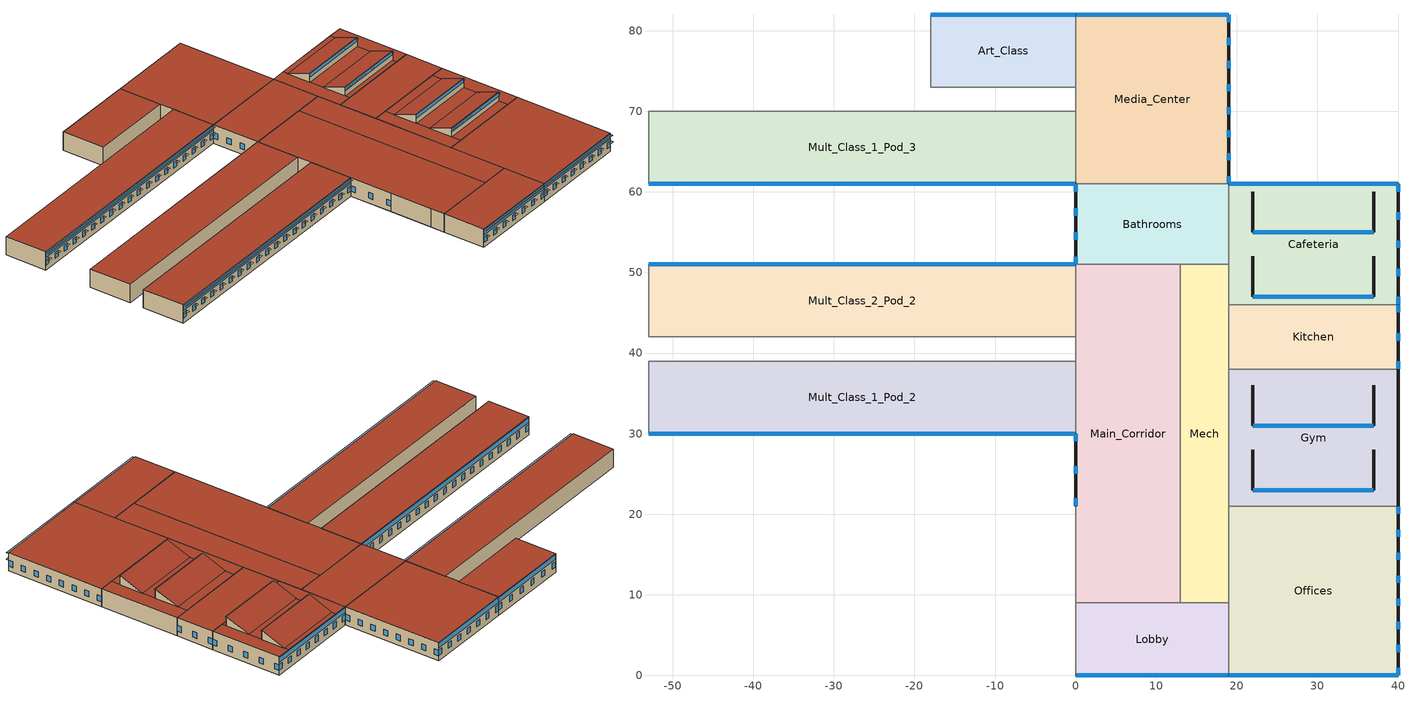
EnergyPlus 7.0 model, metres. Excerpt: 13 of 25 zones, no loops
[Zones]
Mult_Class_1_Pod_2
 floor ground (Unheated - 8in Slab with Carpet_NR_Ext-slab): -53,39 0,39 0,30 -53,30 z0
 wall outside (Mass_R-13.3 ci_Ext-wall): -53,30 0,30 z0:4
 wall to Main_Corridor (Standard_Int-Wall): 0,30 0,39 z0:4
 wall to Corridor_Pod_2 (Standard_Int-Wall): 0,39 -53,39 z0:4
 wall to Corner_Class_1_Pod_2 (Standard_Int-Wall): -53,39 -53,30 z0:4
 window (std_window_UValue_3.237_SHGC_0.390_VT_0.495): -52.95,30 -52.04,30 / -50.06,30 -49.15,30 / -47.17,30 -46.26,30 / -44.29,30 -43.37,30 / -41.4,30 -40.48,30 / -38.51,30 -37.6,30 / -35.62,30 -34.71,30 / -32.73,30 -31.82,30 / -29.85,30 -28.93,30 / -26.96,30 -26.04,30 / -24.07,30 -23.15,30 / -21.18,30 -20.27,30 / -18.29,30 -17.38,30 / -15.4,30 -14.49,30 / -12.52,30 -11.6,30 / -9.63,30 -8.71,30 / -6.74,30 -5.83,30 / -3.85,30 -2.94,30 / -0.96,30 -0.05,30 z1.1:2.32
 window (daylight_window_UValue_3.237_SHGC_0.390_VT_0.495): -52.95,30 -0.05,30 z2.8:3.8
 roof outside (IEAD_R-30 ci_Roof): -53,30 0,30 0,39 -53,39 z4
Mult_Class_2_Pod_2
 floor ground (Unheated - 8in Slab with Carpet_NR_Ext-slab): -53,51 0,51 0,42 -53,42 z0
 wall outside (Mass_R-13.3 ci_Ext-wall): 0,51 -53,51 z0:4
 wall to Corridor_Pod_2 (Standard_Int-Wall): -53,42 0,42 z0:4
 wall to Main_Corridor (Standard_Int-Wall): 0,42 0,51 z0:4
 wall to Corner_Class_2_Pod_2 (Standard_Int-Wall): -53,51 -53,42 z0:4
 window (std_window_UValue_3.237_SHGC_0.490_VT_0.622): -0.05,51 -0.96,51 / -2.94,51 -3.85,51 / -5.83,51 -6.74,51 / -8.71,51 -9.63,51 / -11.6,51 -12.52,51 / -14.49,51 -15.4,51 / -17.38,51 -18.29,51 / -20.27,51 -21.18,51 / -23.15,51 -24.07,51 / -26.04,51 -26.96,51 / -28.93,51 -29.85,51 / -31.82,51 -32.73,51 / -34.71,51 -35.62,51 / -37.6,51 -38.51,51 / -40.48,51 -41.4,51 / -43.37,51 -44.29,51 / -46.26,51 -47.17,51 / -49.15,51 -50.06,51 / -52.04,51 -52.95,51 z1.1:2.32
 window (daylight_window_UValue_3.237_SHGC_0.490_VT_0.622): -0.05,51 -52.95,51 z2.8:3.8
 roof outside (IEAD_R-30 ci_Roof): -53,42 0,42 0,51 -53,51 z4
Mult_Class_1_Pod_3
 floor ground (Unheated - 8in Slab with Carpet_NR_Ext-slab): -53,70 0,70 0,61 -53,61 z0
 wall outside (Mass_R-13.3 ci_Ext-wall): -53,61 0,61 z0:4
 wall to Media_Center (Standard_Int-Wall): 0,61 0,70 z0:4
 wall to Corridor_Pod_3 (Standard_Int-Wall): 0,70 -53,70 z0:4
 wall to Corner_Class_1_Pod_3 (Standard_Int-Wall): -53,70 -53,61 z0:4
 window (std_window_UValue_3.237_SHGC_0.390_VT_0.495): -52.95,61 -52.04,61 / -50.06,61 -49.15,61 / -47.17,61 -46.26,61 / -44.29,61 -43.37,61 / -41.4,61 -40.48,61 / -38.51,61 -37.6,61 / -35.62,61 -34.71,61 / -32.73,61 -31.82,61 / -29.85,61 -28.93,61 / -26.96,61 -26.04,61 / -24.07,61 -23.15,61 / -21.18,61 -20.27,61 / -18.29,61 -17.38,61 / -15.4,61 -14.49,61 / -12.52,61 -11.6,61 / -9.63,61 -8.71,61 / -6.74,61 -5.83,61 / -3.85,61 -2.94,61 / -0.96,61 -0.05,61 z1.1:2.32
 window (daylight_window_UValue_3.237_SHGC_0.390_VT_0.495): -52.95,61 -0.05,61 z2.8:3.8
 roof outside (IEAD_R-30 ci_Roof): -53,61 0,61 0,70 -53,70 z4
Art_Class
 floor ground (Unheated - 8in Slab with Carpet_NR_Ext-slab): -18,82 0,82 0,73 -18,73 z0
 wall outside (Mass_R-13.3 ci_Ext-wall): 0,82 -18,82 z0:4
 wall to Corridor_Pod_3 (Standard_Int-Wall): -18,73 0,73 z0:4
 wall to Media_Center (Standard_Int-Wall): 0,73 0,82 z0:4
 wall to Mult_Class_2_Pod_3 (Standard_Int-Wall): -18,82 -18,73 z0:4
 window (std_window_UValue_3.237_SHGC_0.490_VT_0.622): -0.05,82 -0.96,82 / -3.45,82 -4.36,82 / -6.84,82 -7.76,82 / -10.24,82 -11.16,82 / -13.64,82 -14.55,82 / -17.04,82 -17.95,82 z1.1:2.32
 window (daylight_window_UValue_3.237_SHGC_0.490_VT_0.622): -0.05,82 -17.95,82 z2.79:3.8
 roof outside (IEAD_R-30 ci_Roof): -18,73 0,73 0,82 -18,82 z4
Main_Corridor
 floor ground (Unheated - 8in Slab with Carpet_NR_Ext-slab): 0,51 13,51 13,9 0,9 z0
 wall outside (Mass_R-13.3 ci_Ext-wall): 0,30 0,21 z0:4
 wall to Lobby (Standard_Int-Wall): 0,9 13,9 z0:4
 wall to Mech (Standard_Int-Wall): 13,9 13,51 z0:4
 wall to Bathrooms (Standard_Int-Wall): 13,51 0,51 z0:4
 wall to Corridor_Pod_2 (Standard_Int-Wall): 0,42 0,39 z0:4
 wall to Mult_Class_2_Pod_1 (Standard_Int-Wall): 0,21 0,12 z0:4
 wall to Corridor_Pod_1 (Standard_Int-Wall): 0,12 0,9 z0:4
 window (std_window_UValue_3.237_SHGC_0.390_VT_0.495_west): 0,29.95 0,29.04 / 0,25.96 0,25.04 / 0,21.96 0,21.05 z1.1:2.32
 roof outside (IEAD_R-30 ci_Roof): 0,9 13,9 13,51 0,51 z4
Lobby
 floor ground (Unheated - 8in Slab with Carpet_NR_Ext-slab): 0,9 19,9 19,0 0,0 z0
 wall outside (Mass_R-13.3 ci_Ext-wall): 0,0 19,0 z0:4
 wall to Offices (Standard_Int-Wall): 19,0 19,9 z0:4
 wall to Mech (Standard_Int-Wall): 19,9 13,9 z0:4
 wall to Mult_Class_1_Pod_1 (Standard_Int-Wall): 0,9 0,0 z0:4
 window (std_window_UValue_3.237_SHGC_0.390_VT_0.495): 0.05,0 0.96,0 / 3.05,0 3.96,0 / 6.05,0 6.96,0 / 9.04,0 9.96,0 / 12.04,0 12.95,0 / 15.04,0 15.95,0 / 18.04,0 18.95,0 z1.1:2.32
 window (daylight_window_UValue_3.237_SHGC_0.390_VT_0.495): 0.05,0 18.95,0 z2.79:3.8
 roof outside (IEAD_R-30 ci_Roof): 0,0 19,0 19,9 0,9 z4
Mech
 floor ground (Unheated - 8in Slab with Carpet_NR_Ext-slab): 13,51 19,51 19,9 13,9 z0
 wall to Offices (Standard_Int-Wall): 19,9 19,21 z0:4
 wall to Gym (Standard_Int-Wall): 19,21 19,38 z0:4
 wall to Kitchen (Standard_Int-Wall): 19,38 19,46 z0:4
 wall to Cafeteria (Standard_Int-Wall): 19,46 19,51 z0:4
 wall to Bathrooms (Standard_Int-Wall): 19,51 13,51 z0:4
 roof outside (IEAD_R-30 ci_Roof): 13,9 19,9 19,51 13,51 z4
Bathrooms
 floor ground (Unheated - 8in Slab with Carpet_NR_Ext-slab): 0,61 19,61 19,51 0,51 z0
 wall outside (Mass_R-13.3 ci_Ext-wall): 0,61 0,51 z0:4
 wall to Cafeteria (Standard_Int-Wall): 19,51 19,61 z0:4
 wall to Media_Center (Standard_Int-Wall): 19,61 0,61 z0:4
 window (std_window_UValue_3.237_SHGC_0.390_VT_0.495_west): 0,60.95 0,60.04 / 0,57.95 0,57.04 / 0,54.96 0,54.05 / 0,51.96 0,51.05 z1.1:2.32
 roof outside (IEAD_R-30 ci_Roof): 0,51 19,51 19,61 0,61 z4
Offices
 floor ground (Unheated - 8in Slab with Carpet_NR_Ext-slab): 19,21 40,21 40,0 19,0 z0
 wall outside (Mass_R-13.3 ci_Ext-wall): 19,0 40,0 40,21 z0:4
 wall to Gym (Standard_Int-Wall): 40,21 19,21 z0:4
 window (std_window_UValue_3.237_SHGC_0.390_VT_0.495): 19.05,0 19.96,0 / 21.91,0 22.82,0 / 24.76,0 25.67,0 / 27.62,0 28.53,0 / 30.47,0 31.38,0 / 33.33,0 34.24,0 / 36.18,0 37.09,0 / 39.04,0 39.95,0 z1.1:2.32
 window (daylight_window_UValue_3.237_SHGC_0.390_VT_0.495): 19.05,0 39.95,0 z2.8:3.8
 window (std_window_UValue_3.237_SHGC_0.390_VT_0.495_east): 40,0.05 40,0.96 / 40,2.91 40,3.82 / 40,5.76 40,6.67 / 40,8.62 40,9.53 / 40,11.47 40,12.38 / 40,14.33 40,15.24 / 40,17.18 40,18.09 / 40,20.04 40,20.95 z1.1:2.32
 roof outside (IEAD_R-30 ci_Roof): 19,0 40,0 40,21 19,21 z4
Media_Center
 floor ground (Unheated - 8in Slab with Carpet_NR_Ext-slab): 0,82 19,82 19,61 0,61 z0
 wall outside (Mass_R-13.3 ci_Ext-wall): 19,61 19,82 0,82 z0:4
 wall to Corridor_Pod_3 (Standard_Int-Wall): 0,73 0,70 z0:4
 window (std_window_UValue_3.237_SHGC_0.390_VT_0.495_east): 19,61.05 19,61.96 / 19,63.91 19,64.82 / 19,66.76 19,67.67 / 19,69.62 19,70.53 / 19,72.47 19,73.38 / 19,75.33 19,76.24 / 19,78.18 19,79.09 / 19,81.04 19,81.95 z1.1:2.32
 window (std_window_UValue_3.237_SHGC_0.490_VT_0.622): 18.95,82 18.04,82 / 15.95,82 15.04,82 / 12.95,82 12.04,82 / 9.96,82 9.04,82 / 6.96,82 6.05,82 / 3.96,82 3.05,82 / 0.96,82 0.05,82 z1.1:2.32
 window (daylight_window_UValue_3.237_SHGC_0.490_VT_0.622): 18.95,82 0.05,82 z2.79:3.8
 roof outside (IEAD_R-30 ci_Roof): 0,61 19,61 19,82 0,82 z4
Gym
 floor ground (Unheated - 8in Slab with Carpet_NR_Ext-slab): 19,38 40,38 40,21 19,21 z0
 wall outside (Mass_R-13.3 ci_Ext-wall): 40,21 40,38 z0:4; 22,23 37,23 / 22,31 37,31 z4:6; 37,23,6 37,23,4 37,28,4; 22,28,4 22,23,4 22,23,6; 37,31,6 37,31,4 37,36,4; 22,36,4 22,31,4 22,31,6
 wall to Kitchen (Standard_Int-Wall): 40,38 19,38 z0:4
 window (std_window_UValue_3.237_SHGC_0.390_VT_0.495): 22.05,23 36.95,23 / 22.05,31 36.95,31 z5.1:5.8
 roof outside (IEAD_R-30 ci_Roof): 37,38 37,21 40,21 40,38 z4; 19,38 19,21 22,21 22,38 z4; 22,23 22,21 37,21 37,23 z4; 22,31 22,28 37,28 37,31 z4; 22,38 22,36 37,36 37,38 z4; 37,23,6 37,28,4 22,28,4 22,23,6; 37,31,6 37,36,4 22,36,4 22,31,6
Kitchen
 floor ground (Unheated - 8in Slab with Carpet_NR_Ext-slab): 19,46 40,46 40,38 19,38 z0
 wall outside (Mass_R-13.3 ci_Ext-wall): 40,38 40,46 z0:4
 wall to Cafeteria (Standard_Int-Wall): 40,46 19,46 z0:4
 window (std_window_UValue_3.237_SHGC_0.390_VT_0.495_east): 40,38.05 40,38.96 / 40,41.54 40,42.46 / 40,45.04 40,45.95 z1.1:2.32
 roof outside (IEAD_R-30 ci_Roof): 19,38 40,38 40,46 19,46 z4
Cafeteria
 floor ground (Unheated - 8in Slab with Carpet_NR_Ext-slab): 19,61 40,61 40,46 19,46 z0
 wall outside (Mass_R-13.3 ci_Ext-wall): 40,46 40,61 19,61 z0:4; 22,47 37,47 / 22,55 37,55 z4:6; 37,47,6 37,47,4 37,52,4; 22,52,4 22,47,4 22,47,6; 37,55,6 37,55,4 37,60,4; 22,60,4 22,55,4 22,55,6
 window (std_window_UValue_3.237_SHGC_0.390_VT_0.495_east): 40,46.05 40,46.96 / 40,49.55 40,50.46 / 40,53.04 40,53.96 / 40,56.54 40,57.45 / 40,60.04 40,60.95 z1.1:2.32
 window (std_window_UValue_3.237_SHGC_0.490_VT_0.622): 39.95,61 39.04,61 / 37.09,61 36.18,61 / 34.24,61 33.33,61 / 31.38,61 30.47,61 / 28.53,61 27.62,61 / 25.67,61 24.76,61 / 22.82,61 21.91,61 / 19.96,61 19.05,61 z1.1:2.32
 window (daylight_window_UValue_3.237_SHGC_0.490_VT_0.622): 39.95,61 19.05,61 z2.8:3.8
 window (std_window_UValue_3.237_SHGC_0.390_VT_0.495): 22.05,47 36.95,47 / 22.05,55 36.95,55 z5.1:5.8
 roof outside (IEAD_R-30 ci_Roof): 37,61 37,46 40,46 40,61 z4; 19,61 19,46 22,46 22,61 z4; 22,47 22,46 37,46 37,47 z4; 22,55 22,52 37,52 37,55 z4; 22,61 22,60 37,60 37,61 z4; 37,47,6 37,52,4 22,52,4 22,47,6; 37,55,6 37,60,4 22,60,4 22,55,6
shading: -52.95,29.39 -52.95,30 -52.04,30 -52.04,29.39 z2.32; -50.06,29.39 -50.06,30 -49.15,30 -49.15,29.39 z2.32; -47.17,29.39 -47.17,30 -46.26,30 -46.26,29.39 z2.32; -44.29,29.39 -44.29,30 -43.37,30 -43.37,29.39 z2.32; -41.4,29.39 -41.4,30 -40.48,30 -40.48,29.39 z2.32; -38.51,29.39 -38.51,30 -37.6,30 -37.6,29.39 z2.32; -35.62,29.39 -35.62,30 -34.71,30 -34.71,29.39 z2.32; -32.73,29.39 -32.73,30 -31.82,30 -31.82,29.39 z2.32; -29.85,29.39 -29.85,30 -28.93,30 -28.93,29.39 z2.32; -26.96,29.39 -26.96,30 -26.04,30 -26.04,29.39 z2.32; -24.07,29.39 -24.07,30 -23.15,30 -23.15,29.39 z2.32; -21.18,29.39 -21.18,30 -20.27,30 -20.27,29.39 z2.32; -18.29,29.39 -18.29,30 -17.38,30 -17.38,29.39 z2.32; -15.4,29.39 -15.4,30 -14.49,30 -14.49,29.39 z2.32; -12.52,29.39 -12.52,30 -11.6,30 -11.6,29.39 z2.32; -9.63,29.39 -9.63,30 -8.71,30 -8.71,29.39 z2.32; -6.74,29.39 -6.74,30 -5.83,30 -5.83,29.39 z2.32; -3.85,29.39 -3.85,30 -2.94,30 -2.94,29.39 z2.32; -0.96,29.39 -0.96,30 -0.05,30 -0.05,29.39 z2.32; -52.95,29.5 -52.95,30 -0.05,30 -0.05,29.5 z3.8; -52.95,60.39 -52.95,61 -52.04,61 -52.04,60.39 z2.32; -50.06,60.39 -50.06,61 -49.15,61 -49.15,60.39 z2.32; -47.17,60.39 -47.17,61 -46.26,61 -46.26,60.39 z2.32; -44.29,60.39 -44.29,61 -43.37,61 -43.37,60.39 z2.32; -41.4,60.39 -41.4,61 -40.48,61 -40.48,60.39 z2.32; -38.51,60.39 -38.51,61 -37.6,61 -37.6,60.39 z2.32; -35.62,60.39 -35.62,61 -34.71,61 -34.71,60.39 z2.32; -32.73,60.39 -32.73,61 -31.82,61 -31.82,60.39 z2.32; -29.85,60.39 -29.85,61 -28.93,61 -28.93,60.39 z2.32; -26.96,60.39 -26.96,61 -26.04,61 -26.04,60.39 z2.32; -24.07,60.39 -24.07,61 -23.15,61 -23.15,60.39 z2.32; -21.18,60.39 -21.18,61 -20.27,61 -20.27,60.39 z2.32; -18.29,60.39 -18.29,61 -17.38,61 -17.38,60.39 z2.32; -15.4,60.39 -15.4,61 -14.49,61 -14.49,60.39 z2.32; -12.52,60.39 -12.52,61 -11.6,61 -11.6,60.39 z2.32; -9.63,60.39 -9.63,61 -8.71,61 -8.71,60.39 z2.32; -6.74,60.39 -6.74,61 -5.83,61 -5.83,60.39 z2.32; -3.85,60.39 -3.85,61 -2.94,61 -2.94,60.39 z2.32; -0.96,60.39 -0.96,61 -0.05,61 -0.05,60.39 z2.32; -52.95,60.5 -52.95,61 -0.05,61 -0.05,60.5 z3.8; 0.05,-0.61 0.05,0 0.96,0 0.96,-0.61 z2.32; 3.05,-0.61 3.05,0 3.96,0 3.96,-0.61 z2.32; 6.05,-0.61 6.05,0 6.96,0 6.96,-0.61 z2.32; 9.04,-0.61 9.04,0 9.96,0 9.96,-0.61 z2.32; 12.04,-0.61 12.04,0 12.95,0 12.95,-0.61 z2.32; 15.04,-0.61 15.04,0 15.95,0 15.95,-0.61 z2.32; 18.04,-0.61 18.04,0 18.95,0 18.95,-0.61 z2.32; 0.05,-0.5 0.05,0 18.95,0 18.95,-0.5 z3.8; 19.05,-0.61 19.05,0 19.96,0 19.96,-0.61 z2.32; 21.91,-0.61 21.91,0 22.82,0 22.82,-0.61 z2.32; 24.76,-0.61 24.76,0 25.67,0 25.67,-0.61 z2.32; 27.62,-0.61 27.62,0 28.53,0 28.53,-0.61 z2.32; 30.47,-0.61 30.47,0 31.38,0 31.38,-0.61 z2.32; 33.33,-0.61 33.33,0 34.24,0 34.24,-0.61 z2.32; 36.18,-0.61 36.18,0 37.09,0 37.09,-0.61 z2.32; 39.04,-0.61 39.04,0 39.95,0 39.95,-0.61 z2.32; 19.05,-0.5 19.05,0 39.95,0 39.95,-0.5 z3.8; 22.05,22.65 22.05,23 36.95,23 36.95,22.65 z5.8; 22.05,30.65 22.05,31 36.95,31 36.95,30.65 z5.8; 22.05,46.65 22.05,47 36.95,47 36.95,46.65 z5.8; 22.05,54.65 22.05,55 36.95,55 36.95,54.65 z5.8
[Building]
Primary School Low-Energy Heat Pump: North Axis=0; Terrain=City; Loads Convergence Tolerance Value=0.04; Temperature Convergence Tolerance Value=0.2; Solar Distribution=FullExterior; Maximum Number of Warmup Days=25; Minimum Number of Warmup Days=6
[Site:Location]
USA WA-SEATTLE: Latitude {deg}=47.45; Longitude {deg}=-122.3; Time Zone {hr}=-8; Elevation {m}=122
[Site:GroundTemperature:BuildingSurface]
19.744, 19.735, 19.741, 19.771, 19.825, 20.04, 20.738, 21.085, 20.449, 19.986, 19.848, 19.775
[Site:WaterMainsTemperature]
Calculation Method=CORRELATION; Annual Average Outdoor Air Temperature {C}=10.86; Maximum Difference In Monthly Average Outdoor Air Temperatures {deltaC}=13.5
[SizingPeriod:DesignDay] Barometric Pressure {Pa}=99868; Rain {0-no,1-yes}=0; Snow on ground {0-no,1-yes}=0; Day of Month=21; Daylight Savings Time Indicator=0; Humidity Indicating Type=WetBulb
Name | Maximum Dry-Bulb Temperature {C} | Daily Temp Range {C} | Humidity Indicating Conditions at Maximum Dry-Bulb | Wind Speed {m/s} design conditions vs. traditional 6.71 m/s (15 mph) | Wind Direction {Degrees; N=0, S=180} | Clearness {0.0 to 1.1} | Month | Day Type | Wind Speed {m/s} design conditions vs. traditional 3.35 m/s (7mph)
SEATTLE Ann Htg 99.6% Condns DB | -4.5 | 0 | -4.5 | 4.2 | 20 | 0 | 12 | WinterDesignDay
SEATTLE Ann Clg .4% Condns DB=>MWB | 29.4 | 10.1 | 18.4 |  | 0 | 1 | 8 | SummerDesignDay | 4.3
SEATTLE Ann Clg .4% Condns WB=>MDB | 28 | 10.1 | 19.2 |  | 0 | 1 | 8 | SummerDesignDay | 4.3
[WindowMaterial:SimpleGlazingSystem] U-Factor=1.931
Name | Solar Heat Gain Coefficient | Visible Transmittance
SOUTH | 0.75 | 0.75
EAST; WEST | 0.4 | 0.4
NORTH | 0.62 | 0.62
[Material] Thermal Absorptance=0.9
Name | Roughness | Thickness | Conductivity | Density | Specific Heat | Solar Absorptance | Visible Absorptance | Thickness {m} | Conductivity {W/m-K} | Density {kg/m3} | Specific Heat {J/kg-K}
Roof Membrane | VeryRough | 0.0095 | 0.16 | 1121.29 | 1460 | 0.7 | 0.7
Roof Insulation [32] | MediumRough | 0.2571 | 0.049 | 265 | 836.8 | 0.7 | 0.7
Metal Decking | MediumSmooth | 0.0015 | 45.006 | 7680 | 418.4 | 0.7 | 0.3
GP01 1/2 GYPSUM | Smooth | 0.0127 | 0.16 | 800 | 1090 | 0.7 | 0.5
1IN Stucco | Smooth | 0.0253 | 0.6918 | 1858 | 837 | 0.92 | 0.92
8IN Concrete HW | MediumRough | 0.2033 | 1.7296 | 2243 | 837 | 0.65 | 0.65
Wall Insulation [61] | MediumRough | 0.0785 | 0.0432 | 91 | 837 | 0.5 | 0.5
1/2IN Gypsum | Smooth | 0.0127 | 0.16 | 784.9 | 830 | 0.92 | 0.92
MAT-CC05 8 HW CONCRETE | Rough | 0.2032 | 1.311 | 2240 | 836.8 | 0.7 | 0.7
Std Wood 6inch | MediumSmooth |  |  |  |  | 0.7 | 0.7 | 0.15 | 0.12 | 540 | 1210
[Material:NoMass]
CP02 CARPET PAD: Roughness=VeryRough; Thermal Resistance {(m2-K)/W}=0.2165; Thermal Absorptance=0.9; Solar Absorptance=0.7; Visible Absorptance=0.8
[Construction]
std_window_UValue_3.237_SHGC_0.390_VT_0.495; daylight_window_UValue_3.237_SHGC_0.390_VT_0.495: SOUTH
std_window_UValue_3.237_SHGC_0.390_VT_0.495_east: EAST
std_window_UValue_3.237_SHGC_0.490_VT_0.622; daylight_window_UValue_3.237_SHGC_0.490_VT_0.622: NORTH
std_window_UValue_3.237_SHGC_0.390_VT_0.495_west: WEST
IEAD_R-30 ci_Roof: Roof Membrane, Roof Insulation [32], Metal Decking
Standard_Int-Wall: GP01 1/2 GYPSUM, GP01 1/2 GYPSUM
Mass_R-13.3 ci_Ext-wall: 1IN Stucco, 8IN Concrete HW, Wall Insulation [61], 1/2IN Gypsum
Unheated - 8in Slab with Carpet_NR_Ext-slab: MAT-CC05 8 HW CONCRETE, CP02 CARPET PAD
InteriorFurnishings: Std Wood 6inch
[Zone] Type=1; Multiplier=1; Floor Area {m2}=AutoCalculate; Part of Total Floor Area=Yes
Name | Ceiling Height {m} | Volume {m3}
Mult_Class_1_Pod_2; Mult_Class_2_Pod_2; Mult_Class_1_Pod_3 | 4 | 1908
Art_Class | 4 | 648
Main_Corridor | 4 | 2184
Lobby | 4 | 684
Mech | 4 | 1008
Bathrooms | 4 | 760
Offices | 4 | 1764
Media_Center | 4 | 1596
Gym | 4.5 | 1578
Kitchen | 4 | 672
Cafeteria | 4.5 | 1410
[InternalMass] Construction=InteriorFurnishings
Name | Zone | Surface Area
Mult_Class_1_Pod_2 Internal Mass | Mult_Class_1_Pod_2 | 954
Mult_Class_2_Pod_2 Internal Mass | Mult_Class_2_Pod_2 | 954
Mult_Class_1_Pod_3 Internal Mass | Mult_Class_1_Pod_3 | 954
Art_Class Internal Mass | Art_Class | 324
Main_Corridor Internal Mass | Main_Corridor | 1092
Lobby Internal Mass | Lobby | 342
Mech Internal Mass | Mech | 504
Bathrooms Internal Mass | Bathrooms | 380
Offices Internal Mass | Offices | 882
Media_Center Internal Mass | Media_Center | 798
Gym Internal Mass | Gym | 714
Kitchen Internal Mass | Kitchen | 336
Cafeteria Internal Mass | Cafeteria | 630
[ZoneInfiltration:DesignFlowRate] Design Volume Flow Rate Calculation Method=Flow/ExteriorWallArea; Flow per Exterior Surface Area {m3/s/m2}=0.000302; Constant Term Coefficient=1; Temperature Term Coefficient=0; Velocity Term Coefficient=0; Velocity Squared Term Coefficient=0
Name | Zone | Schedule
Mult_Class_1_Pod_2_Infiltration | Mult_Class_1_Pod_2 | INFIL_SCH
Mult_Class_2_Pod_2_Infiltration | Mult_Class_2_Pod_2 | INFIL_SCH
Mult_Class_1_Pod_3_Infiltration | Mult_Class_1_Pod_3 | INFIL_SCH
Art_Class_Infiltration | Art_Class | INFIL_SCH
Main_Corridor_Infiltration | Main_Corridor | INFIL_SCH
Lobby_Infiltration | Lobby | INFIL_SCH
Bathrooms_Infiltration | Bathrooms | INFIL_SCH
Offices_Infiltration | Offices | INFIL_SCH
Media_Center_Infiltration | Media_Center | INFIL_SCH
Gym_Infiltration | Gym | Gym_Infil_Sch
Kitchen_Infiltration | Kitchen | INFIL_SCH
Cafeteria_Infiltration | Cafeteria | INFIL_SCH
[People] Number of People Calculation Method=People; Fraction Radiant=0.3; User Specified Sensible Fraction=AUTOCALCULATE; Activity Level Schedule=ACTIVITY_SCH; Carbon Dioxide Generation Rate {m3/s-W}=3.82E-8; Enable ASHRAE 55 Comfort Warnings=No; MRT Calculation=ZoneAveraged; Work Efficiency Schedule=WORK_EFF_SCH; Clothing Schedule=CLOTHING_SCH; Air Velocity Schedule=AIR_VELO_SCH; Thermal Comfort Report=FANGER
Name | Zone | Schedule | Number of People
Mult_Class_1_Pod_2 People | Mult_Class_1_Pod_2 | Bldg_Occ_Sch | 166.95
Mult_Class_2_Pod_2 People | Mult_Class_2_Pod_2 | Bldg_Occ_Sch | 166.95
Mult_Class_1_Pod_3 People | Mult_Class_1_Pod_3 | Bldg_Occ_Sch | 166.95
Art_Class People | Art_Class | Bldg_Occ_Sch | 32.4
Offices People | Offices | Off_Occ_Sch | 22.05
Media_Center People | Media_Center | Lib_Occ_Sch | 99.75
Gym People | Gym | Gym_Occ_Sch | 357
Cafeteria People | Cafeteria | Cafe_Occ_Sch | 315
[Lights] Design Level Calculation Method=LightingLevel; Return Air Fraction=0; Fraction Radiant=0.37; Fraction Visible=0.2; Fraction Replaceable=1; Return Air Fraction is Calculated from Plenum Temperature=No
Name | Zone | Schedule | Design Level {W}
Mult_Class_1_Pod_2_Lights | Mult_Class_1_Pod_2 | Mult_Class_1_Pod_2_South_Class | 4106.97
Mult_Class_2_Pod_2_Lights | Mult_Class_2_Pod_2 | Mult_Class_2_Pod_2_North_Class | 4106.97
Mult_Class_1_Pod_3_Lights | Mult_Class_1_Pod_3 | Mult_Class_1_Pod_3_South_Class | 4106.97
Art_Class_Lights | Art_Class | Art_Class_North_Class | 1394.82
Main_Corridor_Lights | Main_Corridor | Bldg_Light_Sch | 2353.26
Lobby_Lights | Lobby | Bldg_Light_Sch | 1287.63
Mech_Lights | Mech | Bldg_Light_Sch | 1086.12
Bathrooms_Lights | Bathrooms | Bldg_Light_Sch | 1022.2
Offices_Lights | Offices | Offices_Office | 2848.86
Media_Center_Lights | Media_Center | Bldg_Light_Sch | 3435.39
Gym_Lights | Gym | Gym_Gym | 3841.32
Kitchen_Lights | Kitchen | Bldg_Light_Sch | 1446.48
Cafeteria_Lights | Cafeteria | Cafeteria_Cafe | 2371.95
[ElectricEquipment] Design Level Calculation Method=EquipmentLevel
Name | Zone | Schedule | Design Level {W} | Fraction Latent | Fraction Radiant | Fraction Lost
Mult_Class_1_Pod_2_PlugMisc_Equip | Mult_Class_1_Pod_2 | Bldg_Equip_Sch | 4312.08 | 0 | 0.5 | 0
Mult_Class_2_Pod_2_PlugMisc_Equip | Mult_Class_2_Pod_2 | Bldg_Equip_Sch | 4312.08 | 0 | 0.5 | 0
Mult_Class_1_Pod_3_PlugMisc_Equip | Mult_Class_1_Pod_3 | Bldg_Equip_Sch | 4312.08 | 0 | 0.5 | 0
Art_Class_PlugMisc_Equip | Art_Class | Art_Class_Kiln_Sch | 6591.78 | 0 | 0.5 | 0
Offices_PlugMisc_Equip | Offices | Bldg_Equip_Sch | 1424.43 | 0 | 0.5 | 0
Media_Center_PlugMisc_Equip | Media_Center | Bldg_Equip_Sch | 1288.77 | 0 | 0.5 | 0
Kitchen_PlugMisc_Equip | Kitchen | Kit_Elec_Equip_Sch | 25678.8 | 0.25 | 0.3 | 0.2
Cafeteria_PlugMisc_Equip | Cafeteria | Bldg_Equip_Sch | 1017.45 | 0 | 0.5 | 0
[Sizing:Zone]
Gym: Zone Cooling Design Supply Air Temperature {C}=14; Zone Heating Design Supply Air Temperature {C}=40; Zone Cooling Design Supply Air Humidity Ratio {kg-H20/kg-air}=0.0085; Zone Heating Design Supply Air Humidity Ratio {kg-H20/kg-air}=0.008; Design Specification Outdoor Air Object=Gym OA Design Spec; Cooling Design Air Flow Method {Flow/Zone | DesignDay | DesignDayWithLimit}=DesignDay; Cooling Minimum Air Flow Fraction=0; Heating Design Air Flow Method {Flow/Zone | DesignDay}=DesignDay; Heating Design Air Flow Rate=0; Design Zone Air Distribution Effectiveness in Cooling Mode=1; Design Zone Air Distribution Effectiveness in Heating Mode=1
[DesignSpecification:OutdoorAir]
Gym OA Design Spec: Outdoor Air Method=Flow/Zone; Outdoor Air Flow Per Person {m3/s-person}=0; Outdoor Air Flow Per Zone Floor Area {m3/s-m2}=0; Outdoor Air Flow Per Zone {m3/s}=1.372665; Outdoor Air Flow Air Changes per Hour {1/hr}=0
[ZoneControl:Thermostat]
Gym Thermostat: Zone=Gym; Control Type Schedule=Dual Zone Control Type Sched; Control 1=Gym DualSPSched
[ThermostatSetpoint:DualSetpoint]
Gym DualSPSched: Heating Setpoint Temperature Schedule=Gym_HtgSetP_Sch; Cooling Setpoint Temperature Schedule=Gym_ClgSetP_Sch
[GasEquipment]
Kitchen_GasMisc_Equip: Zone=Kitchen; Schedule=Kit_Gas_Equip_Sch; Design Level Calculation Method=EquipmentLevel; Design Level {W}=28114.8; Fraction Latent=0.1; Fraction Radiant=0.2; Fraction Lost=0.7; Carbon Dioxide Generation Rate {m3/s-W}=3.96E-8
[GroundHeatExchanger:Vertical]
CondenserLoop Ground Source Heat Exchanger: Maximum Flow Rate {m3/s}=0.0346; Number of Bore Holes=100; Bore Hole Length {m}=91.44; Bore Hole Radius {m}=0.1524; Ground Thermal Conductivity {W/m-K}=1.731; Ground Thermal Heat Capacity {J/m3-K}=2.16e+06; Ground Temperature {C}=10.6; Design Flow Rate {m3/s}=0.0346; Grout Thermal Conductivity {W/m-K}=0.7443; Pipe Thermal Conductivity {W/m-K}=0.3895; Pipe Out Diameter {m}=0.03675; U-Tube Distance {m}=0.0189; Pipe Thickness {m}=0.005; Maximum Length of Simulation=1; G-Function Reference Ratio=0.00167; Number of Data Pairs of the G Function=76; G-Function Ln(T/Ts) Value 1=-15.1673; G-Function G Value 1=-2.01617; G-Function Ln(T/Ts) Value 2=-15.0312; G-Function G Value 2=-1.97863; G-Function Ln(T/Ts) Value 3=-14.8951; G-Function G Value 3=-1.93849; G-Function Ln(T/Ts) Value 4=-14.7591; G-Function G Value 4=-1.89552; G-Function Ln(T/Ts) Value 5=-14.623; G-Function G Value 5=-1.84949; G-Function Ln(T/Ts) Value 6=-14.4869; G-Function G Value 6=-1.80024; G-Function Ln(T/Ts) Value 7=-14.3509; G-Function G Value 7=-1.74763; G-Function Ln(T/Ts) Value 8=-14.2148; G-Function G Value 8=-1.69151; G-Function Ln(T/Ts) Value 9=-14.0787; G-Function G Value 9=-1.63179; G-Function Ln(T/Ts) Value 10=-13.9427; G-Function G Value 10=-1.5684; G-Function Ln(T/Ts) Value 11=-13.8066; G-Function G Value 11=-1.50129; G-Function Ln(T/Ts) Value 12=-13.6705; G-Function G Value 12=-1.43042; G-Function Ln(T/Ts) Value 13=-13.5345; G-Function G Value 13=-1.35581; G-Function Ln(T/Ts) Value 14=-13.3984; G-Function G Value 14=-1.27749; G-Function Ln(T/Ts) Value 15=-13.2623; G-Function G Value 15=-1.19552; G-Function Ln(T/Ts) Value 16=-13.1263; G-Function G Value 16=-1.10999; G-Function Ln(T/Ts) Value 17=-12.9902; G-Function G Value 17=-1.02103; G-Function Ln(T/Ts) Value 18=-12.8541; G-Function G Value 18=-0.928782; G-Function Ln(T/Ts) Value 19=-12.7181; G-Function G Value 19=-0.833431; G-Function Ln(T/Ts) Value 20=-12.582; G-Function G Value 20=-0.735192; G-Function Ln(T/Ts) Value 21=-12.4459; G-Function G Value 21=-0.634321; G-Function Ln(T/Ts) Value 22=-12.3099; G-Function G Value 22=-0.531109; G-Function Ln(T/Ts) Value 23=-12.1738; G-Function G Value 23=-0.425889; G-Function Ln(T/Ts) Value 24=-12.0377; G-Function G Value 24=-0.319033; G-Function Ln(T/Ts) Value 25=-11.9017; G-Function G Value 25=-0.210948; G-Function Ln(T/Ts) Value 26=-11.7656; G-Function G Value 26=-0.102069; G-Function Ln(T/Ts) Value 27=-11.6295; G-Function G Value 27=0.00715032; G-Function Ln(T/Ts) Value 28=-11.4935; G-Function G Value 28=0.116253; G-Function Ln(T/Ts) Value 29=-11.3574; G-Function G Value 29=0.224791; G-Function Ln(T/Ts) Value 30=-11.2213; G-Function G Value 30=0.332344; G-Function Ln(T/Ts) Value 31=-11.0853; G-Function G Value 31=0.438531; G-Function Ln(T/Ts) Value 32=-10.9492; G-Function G Value 32=0.543027; G-Function Ln(T/Ts) Value 33=-10.8131; G-Function G Value 33=0.645568; G-Function Ln(T/Ts) Value 34=-10.6771; G-Function G Value 34=0.745956; G-Function Ln(T/Ts) Value 35=-10.541; G-Function G Value 35=0.844066; G-Function Ln(T/Ts) Value 36=-10.4049; G-Function G Value 36=0.939837; G-Function Ln(T/Ts) Value 37=-10.2689; G-Function G Value 37=1.03327; G-Function Ln(T/Ts) Value 38=-10.1328; G-Function G Value 38=1.12441; G-Function Ln(T/Ts) Value 39=-9.99674; G-Function G Value 39=1.21335; G-Function Ln(T/Ts) Value 40=-9.86067; G-Function G Value 40=1.30022; G-Function Ln(T/Ts) Value 41=-9.7246; G-Function G Value 41=1.38515; G-Function Ln(T/Ts) Value 42=-9.58854; G-Function G Value 42=1.46829; G-Function Ln(T/Ts) Value 43=-9.45247; G-Function G Value 43=1.5498; G-Function Ln(T/Ts) Value 44=-9.3164; G-Function G Value 44=1.62984; G-Function Ln(T/Ts) Value 45=-9.18033; G-Function G Value 45=1.70854; G-Function Ln(T/Ts) Value 46=-9.04427; G-Function G Value 46=1.78606; G-Function Ln(T/Ts) Value 47=-8.9082; G-Function G Value 47=1.8625; G-Function Ln(T/Ts) Value 48=-8.77213; G-Function G Value 48=1.938; G-Function Ln(T/Ts) Value 49=-8.63607; G-Function G Value 49=2.01266; G-Function Ln(T/Ts) Value 50=-8.5; G-Function G Value 50=2.16817; G-Function Ln(T/Ts) Value 51=-7.8; G-Function G Value 51=2.46868; G-Function Ln(T/Ts) Value 52=-7.2; G-Function G Value 52=2.76562; G-Function Ln(T/Ts) Value 53=-6.5; G-Function G Value 53=3.1243; G-Function Ln(T/Ts) Value 54=-5.9; G-Function G Value 54=3.50156; G-Function Ln(T/Ts) Value 55=-5.2; G-Function G Value 55=4.20265; G-Function Ln(T/Ts) Value 56=-4.5; G-Function G Value 56=5.4858; G-Function Ln(T/Ts) Value 57=-3.963; G-Function G Value 57=7.00518; G-Function Ln(T/Ts) Value 58=-3.27; G-Function G Value 58=10.4208; G-Function Ln(T/Ts) Value 59=-2.864; G-Function G Value 59=13.328; G-Function Ln(T/Ts) Value 60=-2.577; G-Function G Value 60=15.8654; G-Function Ln(T/Ts) Value 61=-2.171; G-Function G Value 61=20.1372; G-Function Ln(T/Ts) Value 62=-1.884; G-Function G Value 62=23.6566; G-Function Ln(T/Ts) Value 63=-1.191; G-Function G Value 63=33.2879; G-Function Ln(T/Ts) Value 64=-0.497; G-Function G Value 64=43.6788; G-Function Ln(T/Ts) Value 65=-0.274; G-Function G Value 65=46.7331; G-Function Ln(T/Ts) Value 66=-0.051; G-Function G Value 66=49.6254; G-Function Ln(T/Ts) Value 67=0.196; G-Function G Value 67=52.4199; G-Function Ln(T/Ts) Value 68=0.419; G-Function G Value 68=54.64; G-Function Ln(T/Ts) Value 69=0.642; G-Function G Value 69=56.5531; G-Function Ln(T/Ts) Value 70=0.873; G-Function G Value 70=58.22; G-Function Ln(T/Ts) Value 71=1.112; G-Function G Value 71=59.6211; G-Function Ln(T/Ts) Value 72=1.335; G-Function G Value 72=60.923; G-Function Ln(T/Ts) Value 73=1.679; G-Function G Value 73=62.1589; G-Function Ln(T/Ts) Value 74=2.028; G-Function G Value 74=62.9441; G-Function Ln(T/Ts) Value 75=2.275; G-Function G Value 75=63.3259; G-Function Ln(T/Ts) Value 76=3.003; G-Function G Value 76=63.967
[Exterior:Lights]
Exterior Facade Lighting: Schedule=Ext_Light_Sch; Design Level=2218.8; Control Option=AstronomicalClock
[Schedule:Compact]
Bldg_Light_Sch: Fraction, Through: 6/30, For: Weekdays, Until: 06:00, 0.2, Until: 07:00, 0.4, Until: 16:00, 0.9, Until: 19:00, 0.7, Until: 21:00, 0.5, Until: 24:00, 0.2, For: SummerDesignDay, Until: 24:00, 1, For: WinterDesignDay, Until: 24:00, 0, For: AllOtherDays, Until: 24:00, 0.2, Through: 9/1, For: Weekdays, Until: 08:00, 0.2, Until: 14:00, 0.5, Until: 24:00, 0.2, For: SummerDesignDay, Until: 24:00, 1, For: WinterDesignDay, Until: 24:00, 0, For: AllOtherDays, Until: 24:00, 0.2, Through: 12/31, For: Weekdays, Until: 06:00, 0.2, Until: 07:00, 0.4, Until: 16:00, 0.9, Until: 19:00, 0.7, Until: 21:00, 0.5, Until: 24:00, 0.2, For: SummerDesignDay, Until: 24:00, 1, For: WinterDesignDay, Until: 24:00, 0, For: AllOtherDays, Until: 24:00, 0.2
Bldg_Occ_Sch: Fraction, Through: 6/30, For: Weekdays, Until: 08:00, 0, Until: 11:00, 0.3, Until: 13:00, 0.2, Until: 15:00, 0.3, Until: 17:00, 0.05, Until: 24:00, 0, For: SummerDesignDay, Until: 24:00, 1, For: AllOtherDays, Until: 24:00, 0, Through: 9/1, For: Weekdays, Until: 09:00, 0, Until: 13:00, 0.05, Until: 24:00, 0, For: SummerDesignDay, Until: 24:00, 1, For: AllOtherDays, Until: 24:00, 0, Through: 12/31, For: Weekdays, Until: 08:00, 0, Until: 11:00, 0.3, Until: 13:00, 0.2, Until: 15:00, 0.3, Until: 17:00, 0.05, Until: 24:00, 0, For: SummerDesignDay, Until: 24:00, 1, For: AllOtherDays, Until: 24:00, 0
Cafe_Occ_Sch: Fraction, Through: 6/30, For: Weekdays, Until: 07:00, 0, Until: 08:00, 0.15, Until: 11:00, 0.05, Until: 13:00, 0.7, Until: 15:00, 0.05, Until: 18:00, 0.15, Until: 24:00, 0, For: SummerDesignDay, Until: 24:00, 1, For: AllOtherDays, Until: 24:00, 0, Through: 9/1, For: AllDays, Until: 24:00, 0, Through: 12/31, For: Weekdays, Until: 07:00, 0, Until: 08:00, 0.15, Until: 11:00, 0.05, Until: 13:00, 0.7, Until: 15:00, 0.05, Until: 18:00, 0.15, Until: 24:00, 0, For: SummerDesignDay, Until: 24:00, 1, For: AllOtherDays, Until: 24:00, 0
Gym_Occ_Sch: Fraction, Through: 6/30, For: Weekdays, Until: 08:00, 0, Until: 14:00, 0.15, Until: 15:00, 0, Until: 18:00, 0.15, Until: 21:00, 0.05, Until: 24:00, 0, For: SummerDesignDay, Until: 24:00, 1, For: AllOtherDays, Until: 24:00, 0, Through: 9/1, For: AllDays, Until: 24:00, 0, Through: 12/31, For: Weekdays, Until: 08:00, 0, Until: 14:00, 0.15, Until: 15:00, 0, Until: 18:00, 0.15, Until: 21:00, 0.05, Until: 24:00, 0, For: SummerDesignDay, Until: 24:00, 1, For: AllOtherDays, Until: 24:00, 0
Off_Occ_Sch: Fraction, Through: 6/30, For: Weekdays, Until: 08:00, 0, Until: 17:00, 0.75, Until: 24:00, 0, For: SummerDesignDay, Until: 24:00, 1, For: AllOtherDays, Until: 24:00, 0, Through: 9/1, For: Weekdays, Until: 09:00, 0, Until: 13:00, 0.25, Until: 24:00, 0, For: SummerDesignDay, Until: 24:00, 1, For: AllOtherDays, Until: 24:00, 0, Through: 12/31, For: Weekdays, Until: 08:00, 0, Until: 17:00, 0.75, Until: 24:00, 0, For: SummerDesignDay, Until: 24:00, 1, For: AllOtherDays, Until: 24:00, 0
Lib_Occ_Sch: Fraction, Through: 6/30, For: Weekdays, Until: 08:00, 0, Until: 09:00, 0.3, Until: 11:00, 0.6, Until: 13:00, 0.3, Until: 15:00, 0.6, Until: 17:00, 0.3, Until: 24:00, 0, For: SummerDesignDay, Until: 24:00, 1, For: AllOtherDays, Until: 24:00, 0, Through: 9/1, For: AllDays, Until: 24:00, 0, Through: 12/31, For: Weekdays, Until: 08:00, 0, Until: 09:00, 0.3, Until: 11:00, 0.6, Until: 13:00, 0.3, Until: 15:00, 0.6, Until: 17:00, 0.3, Until: 24:00, 0, For: SummerDesignDay, Until: 24:00, 1, For: AllOtherDays, Until: 24:00, 0
Gym_HtgSetP_Sch: Temperature, Through: 6/30, For: WinterDesignDay, Until: 24:00, 21.7, For: Weekdays, Until: 06:00, 15.6, Until: 21:00, 21.7, Until: 24:00, 15.6, For: AllOtherDays, Until: 24:00, 15.6, Through: 9/1, For: WinterDesignDay, Until: 24:00, 21.7, For: Weekdays, Until: 08:00, 15.6, Until: 13:00, 21.7, Until: 24:00, 15.6, For: AllOtherDays, Until: 24:00, 15.6, Through: 12/31, For: WinterDesignDay, Until: 24:00, 21.7, For: Weekdays, Until: 06:00, 15.6, Until: 21:00, 21.7, Until: 24:00, 15.6, For: AllOtherDays, Until: 24:00, 15.6
Gym_ClgSetP_Sch: Temperature, Through: 6/30, For: SummerDesignDay, Until: 24:00, 23.3, For: Weekdays, Until: 06:00, 27.2, Until: 21:00, 23.3, Until: 24:00, 27.2, For: AllOtherDays, Until: 24:00, 27.2, Through: 9/1, For: SummerDesignDay, Until: 24:00, 23.3, For: Weekdays, Until: 08:00, 27.2, Until: 13:00, 23.3, Until: 24:00, 27.2, For: AllOtherDays, Until: 24:00, 27.2, Through: 12/31, For: SummerDesignDay, Until: 24:00, 23.3, For: Weekdays, Until: 06:00, 27.2, Until: 21:00, 23.3, Until: 24:00, 27.2, For: AllOtherDays, Until: 24:00, 27.2
Infil_Sch: Fraction, Through: 6/30, For: WinterDesignDay SummerDesignDay, Until: 24:00, 1, For: Weekdays, Until: 06:00, 0.5, Until: 18:00, 1, Until: 24:00, 0.5, For: AllOtherDays, Until: 24:00, 0.5, Through: 9/1, For: WinterDesignDay SummerDesignDay, Until: 24:00, 1, For: Weekdays, Until: 08:00, 0.5, Until: 13:00, 1, Until: 24:00, 0.5, For: AllOtherDays, Until: 24:00, 0.5, Through: 12/31, For: WinterDesignDay SummerDesignDay, Until: 24:00, 1, For: Weekdays, Until: 06:00, 0.5, Until: 18:00, 1, Until: 24:00, 0.5, For: AllOtherDays, Until: 24:00, 0.5
Gym_Infil_Sch: Fraction, Through: 6/30, For: WinterDesignDay SummerDesignDay, Until: 24:00, 1, For: Weekdays, Until: 06:00, 0.5, Until: 21:00, 1, Until: 24:00, 0.5, For: AllOtherDays, Until: 24:00, 0.5, Through: 9/1, For: WinterDesignDay SummerDesignDay, Until: 24:00, 1, For: Weekdays, Until: 08:00, 0.5, Until: 13:00, 1, Until: 24:00, 0.5, For: AllOtherDays, Until: 24:00, 0.5, Through: 12/31, For: WinterDesignDay SummerDesignDay, Until: 24:00, 1, For: Weekdays, Until: 06:00, 0.5, Until: 21:00, 1, Until: 24:00, 0.5, For: AllOtherDays, Until: 24:00, 0.5
Work_Eff_Sch: Fraction, Through: 12/31, For: AllDays, Until: 24:00, 0
Air_Velo_Sch: Any Number, Through: 12/31, For: AllDays, Until: 24:00, 0.2
Clothing_Sch: Any Number, Through: 04/30, For: AllDays, Until: 24:00, 1.1, Through: 09/30, For: AllDays, Until: 24:00, 0.6, Through: 12/31, For: AllDays, Until: 24:00, 1.1
Dual Zone Control Type Sched: Control Type, Through: 12/31, For: AllDays, Until: 24:00, 4
Activity_Sch: Any Number, Through: 12/31, For: AllDays, Until: 24:00, 120
Bldg_Equip_Sch: Fraction, Through: 6/30, For: Weekdays SummerDesignDay, Until: 08:00, 0.15, Until: 15:00, 0.6, Until: 24:00, 0.15, For: WinterDesignDay, Until: 24:00, 0, For: AllOtherDays, Until: 24:00, 0.15, Through: 9/1, For: Weekdays SummerDesignDay, Until: 09:00, 0.15, Until: 13:00, 0.6, Until: 24:00, 0.15, For: WinterDesignDay, Until: 24:00, 0, For: AllOtherDays, Until: 24:00, 0.15, Through: 12/31, For: Weekdays SummerDesignDay, Until: 08:00, 0.15, Until: 15:00, 0.6, Until: 24:00, 0.15, For: WinterDesignDay, Until: 24:00, 0, For: AllOtherDays, Until: 24:00, 0.15
Kit_Elec_Equip_Sch: Fraction, Through: 6/30, For: Weekdays SummerDesignDay, Until: 05:00, 0.29, Until: 06:00, 0.35, Until: 07:00, 0.45, Until: 08:00, 0.85, Until: 09:00, 0.78, Until: 10:00, 0.55, Until: 11:00, 0.7, Until: 12:00, 0.89, Until: 13:00, 1, Until: 14:00, 0.45, Until: 15:00, 0.36, Until: 24:00, 0.29, For: WinterDesignDay, Until: 24:00, 0, For: AllOtherDays, Until: 24:00, 0.29, Through: 9/1, For: WinterDesignDay, Until: 24:00, 0, For: AllOtherDays, Until: 24:00, 0.29, Through: 12/31, For: Weekdays SummerDesignDay, Until: 05:00, 0.29, Until: 06:00, 0.35, Until: 07:00, 0.45, Until: 08:00, 0.85, Until: 09:00, 0.78, Until: 10:00, 0.55, Until: 11:00, 0.7, Until: 12:00, 0.89, Until: 13:00, 1, Until: 14:00, 0.45, Until: 15:00, 0.36, Until: 24:00, 0.29, For: WinterDesignDay, Until: 24:00, 0, For: AllOtherDays, Until: 24:00, 0.29
Kit_Gas_Equip_Sch: Fraction, Through: 6/30, For: Weekdays SummerDesignDay, Until: 06:00, 0.04, Until: 08:00, 1, Until: 09:00, 0.32, Until: 10:00, 0.06, Until: 13:00, 1, Until: 24:00, 0.04, For: WinterDesignDay, Until: 24:00, 0, For: AllOtherDays, Until: 24:00, 0.04, Through: 9/1, For: WinterDesignDay, Until: 24:00, 0, For: AllOtherDays, Until: 24:00, 0.04, Through: 12/31, For: Weekdays SummerDesignDay, Until: 06:00, 0.04, Until: 08:00, 1, Until: 09:00, 0.32, Until: 10:00, 0.06, Until: 13:00, 1, Until: 24:00, 0.04, For: WinterDesignDay, Until: 24:00, 0, For: AllOtherDays, Until: 24:00, 0.04
Ext_Light_Sch: Fraction, Through: 12/31, For: AllDays, Until: 06:00, 0.25, Until: 24:00, 1
[Schedule:File] Number of Hours of Data=8760; Column Separator=Comma
Name | File | Column Number | Rows to Skip at Top
Mult_Class_1_Pod_2_South_Class; Mult_Class_1_Pod_3_South_Class | South_Class.csv | 6 | 2
Mult_Class_2_Pod_2_North_Class; Art_Class_North_Class | North_Class.csv | 6 | 2
Art_Class_Kiln_Sch | Kiln_Sch.csv | 5 | 1
Offices_Office | Office.csv | 6 | 2
Gym_Gym | Gym.csv | 6 | 2
Cafeteria_Cafe | Cafe.csv | 6 | 2
